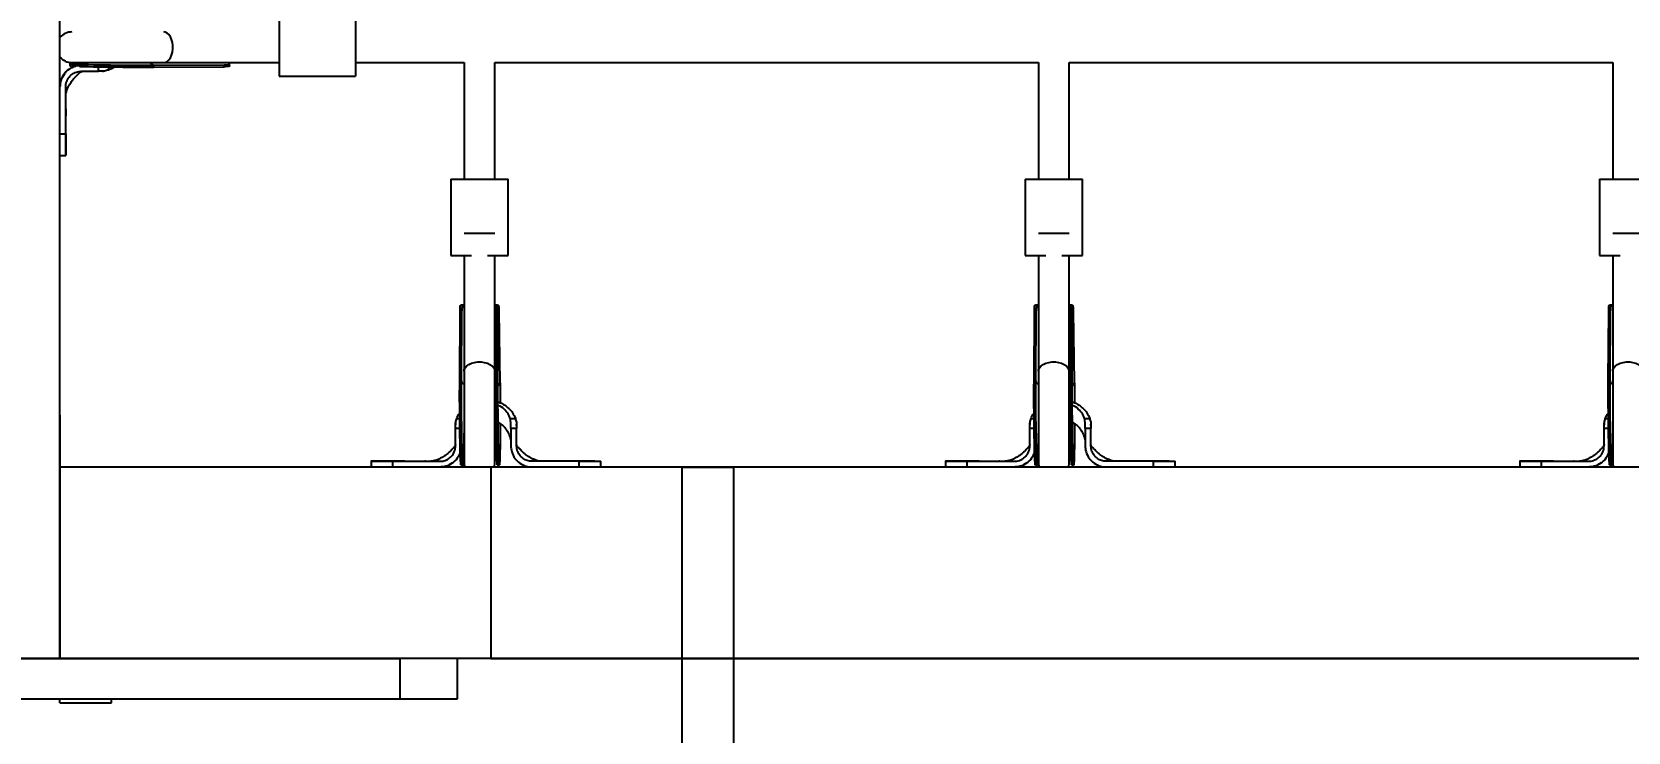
# Model space of a CAD drawing. Header units: millimetres. Extents: x -5107 to 5368, y -4871 to 3692.
# Drawn here: x -1347 to -513, y -847 to -481 of the extents above; entities that cross this region are included whole.
import ezdxf

# ---------------------------------------------------------------- set-up
doc = ezdxf.new("R2010")
doc.units = ezdxf.units.MM
for name, color, linetype in [('DIKOM_ОБЪЕКТ', 7, 'Continuous'), ('DIKOM_РАЗМЕР_ЗОНА', 7, 'Continuous'), ('DIKOM_РАЗМЕР_ОБЪЕКТА', 7, 'Continuous')]:
    doc.layers.add(name, color=color, linetype=linetype)
doc.styles.add('style1', font='arial.ttf', dxfattribs={"width": 0.8})
doc.dimstyles.new('1-50', dxfattribs={"dimtxt": 300, "dimasz": 200, "dimexe": 100, "dimexo": 0, "dimgap": 100, "dimtad": 1, "dimdec": 0, "dimtxsty": 'style1', "dimcen": 0, "dimclrd": 7, "dimclre": 7, "dimadec": 1, "dimazin": 2, "dimtfac": 1, "dimtdec": 0, "dimtmove": 0, "dimatfit": 3, "dimfxl": 0, "dimlwd": 25, "dimlwe": 18, "dimarcsym": 0})

# ---------------------------------------------------------------- blocks, each defined once
blk = doc.blocks.new('*D0')
at = {"layer": 'Defpoints', "color": 0, "transparency": 16777216}
for p in [(3367.78, -130.77), (-2832.22, -728.12), (3367.78, -4175)]:
    blk.add_point(p, dxfattribs=at)
at = {"layer": 'DIKOM_РАЗМЕР_ОБЪЕКТА', "color": 7, "lineweight": 18, "transparency": 16777216}
for p, q in [((3367.78, -130.77), (3367.78, -4275)), ((-2832.22, -728.12), (-2832.22, -4275))]:
    blk.add_line(p, q, dxfattribs=at)
at = {"layer": 'DIKOM_РАЗМЕР_ОБЪЕКТА', "color": 7, "lineweight": 25, "transparency": 16777216}
blk.add_line((-2632.22, -4175), (3167.78, -4175), dxfattribs=at)
at = {"layer": 'DIKOM_РАЗМЕР_ОБЪЕКТА', "color": 7, "transparency": 16777216}
for points in [[(-2632.22, -4141.67), (-2632.22, -4208.33), (-2832.22, -4175)], [(3167.78, -4141.67), (3167.78, -4208.33), (3367.78, -4175)]]:
    blk.add_solid(points, dxfattribs=at)
at = {"layer": 'DIKOM_РАЗМЕР_ОБЪЕКТА', "color": 0, "transparency": 16777216, "insert": (267.78, -3921.83), "char_height": 300, "attachment_point": 5, "style": 'style1'}
blk.add_mtext('6200', dxfattribs=at)
blk = doc.blocks.new('*D1')
at = {"layer": 'Defpoints', "color": 0, "transparency": 16777216}
for p in [(-657.22, 2191.71), (-3179.73, -2108.29), (-657.22, -2108.29)]:
    blk.add_point(p, dxfattribs=at)
at = {"layer": 'DIKOM_РАЗМЕР_ОБЪЕКТА', "color": 7, "lineweight": 18, "transparency": 16777216}
for p, q in [((-657.22, 2191.71), (-3279.73, 2191.71)), ((-657.22, -2108.29), (-3279.73, -2108.29))]:
    blk.add_line(p, q, dxfattribs=at)
at = {"layer": 'DIKOM_РАЗМЕР_ОБЪЕКТА', "color": 7, "lineweight": 25, "transparency": 16777216}
blk.add_line((-3179.73, 1991.71), (-3179.73, -1908.29), dxfattribs=at)
at = {"layer": 'DIKOM_РАЗМЕР_ОБЪЕКТА', "color": 7, "transparency": 16777216}
for points in [[(-3213.07, 1991.71), (-3146.4, 1991.71), (-3179.73, 2191.71)], [(-3213.07, -1908.29), (-3146.4, -1908.29), (-3179.73, -2108.29)]]:
    blk.add_solid(points, dxfattribs=at)
at = {"layer": 'DIKOM_РАЗМЕР_ОБЪЕКТА', "color": 0, "transparency": 16777216, "insert": (-3433.01, -12.59), "char_height": 300, "attachment_point": 5, "rotation": 90, "style": 'style1'}
blk.add_mtext('4300', dxfattribs=at)
blk = doc.blocks.new('*D2')
at = {"layer": 'Defpoints', "color": 0, "transparency": 16777216}
for p in [(5367.78, -33.29), (-4332.22, -586.39), (5367.78, -4770.51)]:
    blk.add_point(p, dxfattribs=at)
at = {"layer": 'DIKOM_РАЗМЕР_ЗОНА', "color": 7, "lineweight": 18, "transparency": 16777216}
for p, q in [((5367.78, -33.29), (5367.78, -4870.51)), ((-4332.22, -586.39), (-4332.22, -4870.51))]:
    blk.add_line(p, q, dxfattribs=at)
at = {"layer": 'DIKOM_РАЗМЕР_ЗОНА', "color": 7, "lineweight": 25, "transparency": 16777216}
blk.add_line((-4132.22, -4770.51), (5167.78, -4770.51), dxfattribs=at)
at = {"layer": 'DIKOM_РАЗМЕР_ЗОНА', "color": 7, "transparency": 16777216}
for points in [[(-4132.22, -4737.18), (-4132.22, -4803.85), (-4332.22, -4770.51)], [(5167.78, -4737.18), (5167.78, -4803.85), (5367.78, -4770.51)]]:
    blk.add_solid(points, dxfattribs=at)
at = {"layer": 'DIKOM_РАЗМЕР_ЗОНА', "color": 0, "transparency": 16777216, "insert": (517.78, -4517.34), "char_height": 300, "attachment_point": 5, "style": 'style1'}
blk.add_mtext('9700', dxfattribs=at)
blk = doc.blocks.new('*D3')
at = {"layer": 'Defpoints', "color": 0, "transparency": 16777216}
for p in [(-1157.22, 3691.71), (-4657.36, -3608.29), (-1157.22, -3608.29)]:
    blk.add_point(p, dxfattribs=at)
at = {"layer": 'DIKOM_РАЗМЕР_ЗОНА', "color": 7, "lineweight": 18, "transparency": 16777216}
for p, q in [((-1157.22, 3691.71), (-4757.36, 3691.71)), ((-1157.22, -3608.29), (-4757.36, -3608.29))]:
    blk.add_line(p, q, dxfattribs=at)
at = {"layer": 'DIKOM_РАЗМЕР_ЗОНА', "color": 7, "lineweight": 25, "transparency": 16777216}
blk.add_line((-4657.36, 3491.71), (-4657.36, -3408.29), dxfattribs=at)
at = {"layer": 'DIKOM_РАЗМЕР_ЗОНА', "color": 7, "transparency": 16777216}
for points in [[(-4690.69, 3491.71), (-4624.02, 3491.71), (-4657.36, 3691.71)], [(-4690.69, -3408.29), (-4624.02, -3408.29), (-4657.36, -3608.29)]]:
    blk.add_solid(points, dxfattribs=at)
at = {"layer": 'DIKOM_РАЗМЕР_ЗОНА', "color": 0, "transparency": 16777216, "insert": (-4910.63, 41.71), "char_height": 300, "attachment_point": 5, "rotation": 90, "style": 'style1'}
blk.add_mtext('7300', dxfattribs=at)

msp = doc.modelspace()

# ---------------------------------------------------------------- linework, layer by layer
at = {"layer": 'DIKOM_ОБЪЕКТ'}
for p, q in [((-1332.22, -808.29), (-1332.22, 491.71)), ((-1217.75, -474.17), (-1217.75, -489.17)), ((-1177.75, -474.17), (-1177.75, -489.17)), ((-1217.75, -489.17), (-1217.75, -504.17)), ((-1177.75, -489.17), (-1177.75, -504.17)), ((-1327.11, -497.78), (-1327.11, -498.78)), ((-1326.04, -497.17), (-1278.04, -497.17)), ((-1312.08, -501.72), (-1312.08, -499.35)), ((-1306.87, -499.41), (-1306.87, -501.06)), ((-1283.18, -499.49), (-1283.17, -498.49)), ((-1283.18, -499.49), (-1246.5, -499.3)), ((-1283.17, -498.49), (-1246.5, -498.3)), ((-1278.04, -497.17), (-1217.75, -497.17)), ((-1246.5, -499.3), (-1246.5, -498.3)), ((-1243.62, -498.77), (-1243.61, -497.72)), ((-1177.75, -497.17), (-1121.09, -497.17)), ((-1121.09, -497.17), (-1121.09, -557.94)), ((-1105.09, -497.17), (-821.09, -497.17)), ((-1105.09, -557.94), (-1105.09, -497.17)), ((-821.09, -497.17), (-821.09, -557.94)), ((-805.09, -497.17), (-521.09, -497.17)), ((-805.09, -557.94), (-805.09, -497.17)), ((-521.09, -497.17), (-521.09, -557.94)), ((-1329.92, -502.99), (-1330.96, -504.75)), ((-1329.25, -502.29), (-1329.55, -502.62)), ((-1321.22, -501.72), (-1320.22, -501.72)), ((-1320.22, -501.72), (-1312.08, -501.72)), ((-1309.96, -501.64), (-1309.39, -501.63)), ((-1217.75, -504.17), (-1177.75, -504.17)), ((-1329.22, -534.44), (-1329.22, -509.72)), ((-1332.22, -534.44), (-1329.22, -534.44)), ((-1329.22, -539.13), (-1329.22, -542.24)), ((-1329.22, -539.36), (-1329.22, -541.6)), ((-1329.22, -545.72), (-1329.22, -540.45)), ((-1332.22, -545.72), (-1329.22, -545.72)), ((-1128.09, -557.94), (-1128.09, -597.94)), ((-1128.09, -557.94), (-1098.09, -557.94)), ((-1098.09, -597.94), (-1098.09, -557.94)), ((-828.09, -557.94), (-828.09, -597.94)), ((-828.09, -557.94), (-798.09, -557.94)), ((-798.09, -597.94), (-798.09, -557.94)), ((-528.09, -557.94), (-528.09, -597.94)), ((-528.09, -557.94), (-498.09, -557.94)), ((-1121.09, -586.23), (-1105.09, -586.23)), ((-821.09, -586.23), (-805.09, -586.23)), ((-521.09, -586.23), (-505.09, -586.23)), ((-1128.09, -597.94), (-1117.24, -597.94)), ((-1121.09, -597.94), (-1121.09, -658.23)), ((-1108.95, -597.94), (-1098.09, -597.94)), ((-1105.09, -658.23), (-1105.09, -597.94)), ((-828.09, -597.94), (-817.24, -597.94)), ((-821.09, -597.94), (-821.09, -658.23)), ((-808.95, -597.94), (-798.09, -597.94)), ((-805.09, -658.23), (-805.09, -597.94)), ((-528.09, -597.94), (-517.24, -597.94)), ((-521.09, -597.94), (-521.09, -658.23)), ((-1121.64, -623.81), (-1122.7, -623.81)), ((-1103.62, -623.74), (-1104.67, -623.74)), ((-821.64, -623.81), (-822.7, -623.81)), ((-803.61, -623.74), (-804.67, -623.74)), ((-521.64, -623.81), (-522.7, -623.81)), ((-1123.41, -663.37), (-1123.23, -626.69)), ((-1122.23, -626.69), (-1123.23, -626.69)), ((-1122.41, -663.37), (-1122.23, -626.69)), ((-1104.42, -663.3), (-1104.23, -626.62)), ((-1103.23, -626.61), (-1104.23, -626.62)), ((-1103.42, -663.38), (-1103.22, -625.41)), ((-1103.42, -663.29), (-1103.23, -626.61)), ((-1102.33, -664.27), (-1102.77, -627)), ((-823.41, -663.37), (-823.23, -626.69)), ((-822.23, -626.69), (-823.23, -626.69)), ((-822.41, -663.37), (-822.23, -626.69)), ((-804.42, -663.3), (-804.23, -626.62)), ((-803.23, -626.61), (-804.23, -626.62)), ((-803.42, -663.38), (-803.22, -625.41)), ((-803.42, -663.29), (-803.23, -626.61)), ((-802.33, -664.27), (-802.77, -627)), ((-523.41, -663.37), (-523.23, -626.69)), ((-522.23, -626.69), (-523.23, -626.69)), ((-522.41, -663.37), (-522.23, -626.69)), ((-1121.09, -658.23), (-1121.09, -706.23)), ((-1105.09, -706.23), (-1105.09, -658.23)), ((-821.09, -658.23), (-821.09, -706.23)), ((-805.09, -706.23), (-805.09, -658.23)), ((-521.09, -658.23), (-521.09, -706.23)), ((-1122.41, -663.37), (-1123.41, -663.37)), ((-1104.42, -663.45), (-1104.57, -664.04)), ((-1103.42, -663.29), (-1104.42, -663.3)), ((-1103.42, -663.38), (-1103.42, -663.29)), ((-822.41, -663.37), (-823.41, -663.37)), ((-804.42, -663.45), (-804.57, -664.04)), ((-803.42, -663.29), (-804.42, -663.3)), ((-803.42, -663.38), (-803.42, -663.29)), ((-522.41, -663.37), (-523.41, -663.37)), ((-1332.23, -681.29), (-1332.23, -708.29)), ((-1124.98, -682.94), (-1123.38, -682.94)), ((-1104.42, -675.79), (-1105.09, -675.54)), ((-1097.03, -682.94), (-1094.32, -682.94)), ((-824.98, -682.94), (-823.38, -682.94)), ((-804.42, -675.79), (-805.09, -675.54)), ((-797.03, -682.94), (-794.32, -682.94)), ((-524.98, -682.94), (-523.38, -682.94)), ((-1125.65, -696.29), (-1125.65, -688.15)), ((-1123.33, -688.15), (-1125.65, -688.15)), ((-1125.56, -685.52), (-1125.58, -686.22)), ((-1105.09, -684.17), (-1104.36, -684.49)), ((-1093.65, -688.15), (-1096.65, -688.15)), ((-1096.65, -688.15), (-1096.65, -696.29)), ((-1093.68, -686.64), (-1093.73, -685.94)), ((-1093.68, -686.66), (-1093.7, -685.94)), ((-1093.65, -696.29), (-1093.65, -688.15)), ((-825.65, -696.29), (-825.65, -688.15)), ((-823.33, -688.15), (-825.65, -688.15)), ((-825.56, -685.52), (-825.58, -686.22)), ((-805.09, -684.17), (-804.36, -684.49)), ((-793.65, -688.15), (-796.65, -688.15)), ((-796.65, -688.15), (-796.65, -696.29)), ((-793.68, -686.64), (-793.73, -685.94)), ((-793.68, -686.66), (-793.7, -685.94)), ((-793.65, -696.29), (-793.65, -688.15)), ((-525.65, -696.29), (-525.65, -688.15)), ((-523.33, -688.15), (-525.65, -688.15)), ((-525.56, -685.52), (-525.58, -686.22)), ((-1125.65, -697.29), (-1125.65, -696.29)), ((-1096.65, -696.29), (-1096.65, -697.29)), ((-1093.65, -697.29), (-1093.65, -696.29)), ((-825.65, -697.29), (-825.65, -696.29)), ((-796.65, -696.29), (-796.65, -697.29)), ((-793.65, -697.29), (-793.65, -696.29)), ((-525.65, -697.29), (-525.65, -696.29)), ((17.78, -708.29), (-1332.22, -708.29)), ((-1332.22, -708.29), (-1332.22, -808.29)), ((-1332.22, -808.29), (-1332.22, -708.29)), ((-1332.22, -808.29), (-1332.22, -708.29)), ((-1169.65, -705.29), (-1169.65, -708.29)), ((-1164.37, -705.29), (-1169.64, -705.29)), ((-1161.15, -705.29), (-1162.42, -705.29)), ((-1158.37, -708.29), (-1158.37, -705.29)), ((-1158.37, -705.29), (-1133.65, -705.29)), ((-1128.67, -707.04), (-1126.92, -705.99)), ((-1127.03, -706.08), (-1126.21, -705.33)), ((-1122.71, -707.31), (-1121.71, -707.3)), ((-1107.22, -708.29), (-1107.22, -808.29)), ((-1007.22, -708.29), (-1107.22, -708.29)), ((-1103.71, -707.23), (-1102.71, -707.23)), ((-1060.93, -705.29), (-1085.63, -705.29)), ((-1060.93, -708.29), (-1060.93, -705.29)), ((-1049.65, -708.29), (-1049.65, -705.29)), ((-1007.22, -808.29), (-1007.22, -708.29)), ((-1007.22, -708.29), (-980.22, -708.29)), ((-980.22, -808.29), (-980.22, -708.29)), ((-869.65, -705.29), (-869.65, -708.29)), ((-864.37, -705.29), (-869.64, -705.29)), ((-861.15, -705.29), (-862.42, -705.29)), ((-858.37, -708.29), (-858.37, -705.29)), ((-858.37, -705.29), (-833.65, -705.29)), ((-828.67, -707.04), (-826.92, -705.99)), ((-827.03, -706.08), (-826.21, -705.33)), ((-822.71, -707.31), (-821.71, -707.3)), ((-803.71, -707.23), (-802.71, -707.23)), ((-760.93, -705.29), (-785.63, -705.29)), ((-760.93, -708.29), (-760.93, -705.29)), ((-756.79, -705.29), (-749.67, -705.29)), ((-749.65, -708.29), (-749.65, -705.29)), ((-569.65, -705.29), (-569.65, -708.29)), ((-564.37, -705.29), (-569.64, -705.29)), ((-561.15, -705.29), (-562.42, -705.29)), ((-558.37, -708.29), (-558.37, -705.29)), ((-558.37, -705.29), (-533.65, -705.29)), ((-528.67, -707.04), (-526.92, -705.99)), ((-527.03, -706.08), (-526.21, -705.33)), ((-522.7, -707.31), (-521.71, -707.3)), ((-1432.22, -808.29), (-1154.64, -808.29)), ((-1332.22, -808.29), (-1432.22, -808.29)), ((-1432.22, -808.29), (-1332.22, -808.29)), ((-1432.22, -808.29), (-1332.22, -808.29)), ((17.78, -808.29), (-1332.22, -808.29)), ((-1154.64, -808.29), (-1154.64, -829.29)), ((-1124.64, -829.29), (-1124.64, -808.29)), ((-1107.22, -808.29), (-1007.22, -808.29)), ((-1007.22, -808.29), (-980.22, -808.29)), ((-1007.22, -861.88), (-1007.22, -808.29)), ((-980.22, -861.88), (-980.22, -808.29)), ((-980.22, -808.29), (-334.22, -808.29)), ((-1432.22, -829.29), (-1154.64, -829.29)), ((-1332.22, -831.41), (-1332.22, -829.29)), ((-1332.22, -831.41), (-1305.22, -831.41)), ((-1305.22, -831.41), (-1305.22, -829.29)), ((-1154.64, -829.29), (-1124.64, -829.29))]:
    msp.add_line(p, q, dxfattribs=at)
at = {"layer": 'DIKOM_ОБЪЕКТ', "flags": 128}
for points in [[(-1278.04, -497.17), (-1277.26, -497.06), (-1276.26, -496.6), (-1275.34, -495.79), (-1274.55, -494.67), (-1273.92, -493.29), (-1273.49, -491.72), (-1273.26, -490.03), (-1273.26, -488.3), (-1273.49, -486.62), (-1273.92, -485.05), (-1274.55, -483.67), (-1275.34, -482.55), (-1276.26, -481.74), (-1277.26, -481.28), (-1278.04, -481.17)], [(-1321.17, -497.45), (-1322.16, -497.48), (-1323.81, -497.53), (-1325.14, -497.58), (-1326.14, -497.64), (-1326.79, -497.7), (-1327.09, -497.76), (-1327.03, -497.82), (-1326.62, -497.89), (-1325.86, -497.95), (-1324.75, -498.02), (-1323.32, -498.08), (-1321.57, -498.14), (-1319.53, -498.2), (-1317.22, -498.25), (-1314.67, -498.3), (-1311.91, -498.35), (-1308.96, -498.39), (-1305.87, -498.42), (-1302.66, -498.45), (-1299.38, -498.48), (-1296.06, -498.49), (-1292.75, -498.5), (-1289.47, -498.5), (-1286.26, -498.5), (-1283.17, -498.49)], [(-1322.01, -499.12), (-1321.57, -499.14), (-1319.54, -499.2), (-1317.23, -499.25), (-1314.68, -499.3), (-1311.91, -499.35), (-1308.97, -499.39), (-1305.87, -499.42), (-1302.67, -499.45), (-1299.39, -499.48), (-1296.07, -499.49), (-1292.75, -499.5), (-1289.47, -499.5), (-1286.27, -499.5), (-1283.18, -499.49)], [(-1121.09, -658.23), (-1120.99, -657.45), (-1120.53, -656.45), (-1119.72, -655.53), (-1118.6, -654.74), (-1117.22, -654.11), (-1115.65, -653.68), (-1113.96, -653.46), (-1112.23, -653.46), (-1110.54, -653.68), (-1108.97, -654.11), (-1107.59, -654.74), (-1106.47, -655.53), (-1105.66, -656.45), (-1105.2, -657.45), (-1105.09, -658.23)], [(-821.09, -658.23), (-820.99, -657.45), (-820.53, -656.45), (-819.72, -655.53), (-818.6, -654.74), (-817.22, -654.11), (-815.65, -653.68), (-813.96, -653.46), (-812.23, -653.46), (-810.54, -653.68), (-808.97, -654.11), (-807.59, -654.74), (-806.47, -655.53), (-805.66, -656.45), (-805.2, -657.45), (-805.09, -658.23)], [(-521.09, -658.23), (-520.99, -657.45), (-520.53, -656.45), (-519.72, -655.53), (-518.6, -654.74), (-517.22, -654.11), (-515.65, -653.68), (-513.96, -653.46), (-512.23, -653.46), (-510.54, -653.68), (-508.97, -654.11), (-507.59, -654.74), (-506.47, -655.53), (-505.66, -656.45), (-505.2, -657.45), (-505.09, -658.23)], [(-1122.71, -707.31), (-1122.75, -707.23), (-1122.81, -706.81), (-1122.88, -706.05), (-1122.94, -704.95), (-1123, -703.51), (-1123.06, -701.77), (-1123.12, -699.73), (-1123.18, -697.42), (-1123.23, -694.87), (-1123.27, -692.1), (-1123.31, -689.16), (-1123.35, -686.06), (-1123.38, -682.86), (-1123.4, -679.58), (-1123.42, -676.26), (-1123.43, -672.94), (-1123.43, -669.66), (-1123.42, -666.46), (-1123.41, -663.37)], [(-1121.25, -690.6), (-1121.26, -693.01), (-1121.29, -695.71), (-1121.32, -698.18), (-1121.36, -700.41), (-1121.4, -702.36), (-1121.45, -704), (-1121.51, -705.33), (-1121.56, -706.33), (-1121.62, -706.98), (-1121.68, -707.28), (-1121.75, -707.22), (-1121.81, -706.81), (-1121.88, -706.05), (-1121.94, -704.94), (-1122, -703.51), (-1122.06, -701.76), (-1122.12, -699.72), (-1122.18, -697.41), (-1122.23, -694.86), (-1122.27, -692.1), (-1122.31, -689.15), (-1122.35, -686.06), (-1122.38, -682.85), (-1122.4, -679.57), (-1122.42, -676.25), (-1122.43, -672.94), (-1122.43, -669.66), (-1122.42, -666.45), (-1122.41, -663.37)], [(-1104.57, -664.04), (-1104.58, -664.05), (-1105.09, -664.74)], [(-1103.71, -707.23), (-1103.75, -707.15), (-1103.82, -706.74), (-1103.88, -705.98), (-1103.94, -704.87), (-1104.01, -703.44), (-1104.07, -701.69), (-1104.13, -699.65), (-1104.18, -697.34), (-1104.23, -694.79), (-1104.28, -692.03), (-1104.32, -689.08), (-1104.35, -685.99), (-1104.38, -682.78), (-1104.4, -679.5), (-1104.42, -676.18), (-1104.43, -672.87), (-1104.43, -669.59), (-1104.43, -666.38), (-1104.42, -663.3)], [(-1102.23, -685.76), (-1102.23, -686.99), (-1102.25, -690.04), (-1102.27, -692.93), (-1102.29, -695.63), (-1102.33, -698.11), (-1102.36, -700.33), (-1102.41, -702.28), (-1102.46, -703.93), (-1102.51, -705.26), (-1102.57, -706.26), (-1102.63, -706.91), (-1102.69, -707.21), (-1102.75, -707.15), (-1102.82, -706.74), (-1102.88, -705.97), (-1102.94, -704.87), (-1103.01, -703.43), (-1103.07, -701.69), (-1103.13, -699.65), (-1103.18, -697.34), (-1103.23, -694.79), (-1103.28, -692.03), (-1103.32, -689.08), (-1103.35, -685.99), (-1103.38, -682.78), (-1103.4, -679.5), (-1103.42, -676.18), (-1103.43, -672.86), (-1103.43, -669.58), (-1103.43, -666.38), (-1103.42, -663.29), (-1103.42, -663.29)], [(-1102.33, -664.27), (-1102.3, -667.4), (-1102.27, -670.63), (-1102.25, -673.93), (-1102.24, -674.76)], [(-822.71, -707.31), (-822.75, -707.23), (-822.81, -706.81), (-822.88, -706.05), (-822.94, -704.95), (-823, -703.51), (-823.06, -701.77), (-823.12, -699.73), (-823.18, -697.42), (-823.23, -694.87), (-823.27, -692.1), (-823.31, -689.16), (-823.35, -686.06), (-823.38, -682.86), (-823.4, -679.58), (-823.42, -676.26), (-823.43, -672.94), (-823.43, -669.66), (-823.42, -666.46), (-823.41, -663.37)], [(-821.25, -690.6), (-821.26, -693.01), (-821.29, -695.71), (-821.32, -698.18), (-821.36, -700.41), (-821.4, -702.36), (-821.45, -704), (-821.51, -705.33), (-821.56, -706.33), (-821.62, -706.98), (-821.68, -707.28), (-821.75, -707.22), (-821.81, -706.81), (-821.88, -706.05), (-821.94, -704.94), (-822, -703.51), (-822.06, -701.76), (-822.12, -699.72), (-822.18, -697.41), (-822.23, -694.86), (-822.27, -692.1), (-822.31, -689.15), (-822.35, -686.06), (-822.38, -682.85), (-822.4, -679.57), (-822.42, -676.25), (-822.43, -672.94), (-822.43, -669.66), (-822.43, -666.45), (-822.41, -663.37)], [(-804.57, -664.04), (-804.58, -664.05), (-805.09, -664.74)], [(-803.71, -707.23), (-803.75, -707.15), (-803.82, -706.74), (-803.88, -705.98), (-803.94, -704.87), (-804.01, -703.44), (-804.07, -701.69), (-804.13, -699.65), (-804.18, -697.34), (-804.23, -694.79), (-804.28, -692.03), (-804.32, -689.08), (-804.35, -685.99), (-804.38, -682.78), (-804.4, -679.5), (-804.42, -676.18), (-804.43, -672.87), (-804.43, -669.59), (-804.43, -666.38), (-804.42, -663.3)], [(-802.23, -685.76), (-802.23, -686.99), (-802.25, -690.04), (-802.27, -692.93), (-802.29, -695.63), (-802.33, -698.11), (-802.36, -700.33), (-802.41, -702.28), (-802.46, -703.93), (-802.51, -705.26), (-802.57, -706.26), (-802.63, -706.91), (-802.69, -707.21), (-802.75, -707.15), (-802.82, -706.74), (-802.88, -705.97), (-802.94, -704.87), (-803.01, -703.43), (-803.07, -701.69), (-803.13, -699.65), (-803.18, -697.34), (-803.23, -694.79), (-803.28, -692.03), (-803.32, -689.08), (-803.35, -685.99), (-803.38, -682.78), (-803.41, -679.5), (-803.42, -676.18), (-803.43, -672.86), (-803.43, -669.58), (-803.43, -666.38), (-803.42, -663.29), (-803.42, -663.29)], [(-802.33, -664.27), (-802.3, -667.4), (-802.27, -670.63), (-802.25, -673.93), (-802.24, -674.76)], [(-522.7, -707.31), (-522.75, -707.23), (-522.81, -706.81), (-522.88, -706.05), (-522.94, -704.95), (-523, -703.51), (-523.06, -701.77), (-523.12, -699.73), (-523.18, -697.42), (-523.23, -694.87), (-523.27, -692.1), (-523.31, -689.16), (-523.35, -686.06), (-523.38, -682.86), (-523.4, -679.58), (-523.42, -676.26), (-523.43, -672.94), (-523.43, -669.66), (-523.42, -666.46), (-523.41, -663.37)], [(-521.25, -690.6), (-521.26, -693.01), (-521.29, -695.71), (-521.32, -698.18), (-521.36, -700.41), (-521.4, -702.36), (-521.45, -704), (-521.51, -705.33), (-521.56, -706.33), (-521.62, -706.98), (-521.68, -707.28), (-521.75, -707.22), (-521.81, -706.81), (-521.88, -706.05), (-521.94, -704.94), (-522, -703.51), (-522.06, -701.76), (-522.12, -699.72), (-522.18, -697.41), (-522.23, -694.86), (-522.27, -692.1), (-522.31, -689.15), (-522.35, -686.06), (-522.38, -682.85), (-522.4, -679.57), (-522.42, -676.25), (-522.43, -672.94), (-522.43, -669.66), (-522.43, -666.45), (-522.41, -663.37)], [(-1121.09, -706.23), (-1120.89, -708.01), (-1120.82, -708.29)], [(-1105.36, -708.29), (-1105.29, -708.01), (-1105.09, -706.23)], [(-821.09, -706.23), (-820.89, -708.01), (-820.82, -708.29)], [(-805.36, -708.29), (-805.29, -708.01), (-805.09, -706.23)], [(-521.09, -706.23), (-520.89, -708.01), (-520.82, -708.29)]]:
    msp.add_lwpolyline(points, dxfattribs=at)
at = {"layer": 'DIKOM_ОБЪЕКТ'}
for centre, radius, start, end in [((-1326.04, -489.17), 8, 90, 140.57041), ((-1326.04, -489.17), 8, 219.42959, 270), ((-1324, -481.28), 17.78, 259.90074, 270.33907), ((-1282.7, -495.9), 2.63, 208.79314, 259.6009), ((-1119.83, -662.89), 2.63, 190.42959, 241.20835), ((-1105.01, -663.85), 2.71, 302.89309, 351.0571), ((-819.83, -662.89), 2.63, 190.42959, 241.20835), ((-805.01, -663.85), 2.71, 302.90105, 351.06988), ((-519.83, -662.89), 2.63, 190.40459, 241.23334)]:
    msp.add_arc(centre, radius, start, end, dxfattribs=at)
for points, knots in [([(-1322.01, -498.77), (-1322.17, -498.77), (-1323.57, -498.86), (-1326.15, -499.67), (-1329.22, -501.86), (-1331.36, -504.97), (-1332.15, -507.76), (-1332.2, -509.36), (-1332.22, -509.72)], [0, 0, 0, 0, 0.029101, 0.255512, 0.481939, 0.707378, 0.932898, 1, 1, 1, 1]), ([(-1303.77, -499.44), (-1303.8, -499.47), (-1304.52, -500.08), (-1305.61, -500.58), (-1306.65, -500.98), (-1306.87, -501.06)], [0, 0, 0, 0, 0.039696, 0.803416, 1, 1, 1, 1]), ([(-1246.5, -498.3), (-1246.01, -498.3), (-1245.04, -498.29), (-1244.05, -498.24), (-1243.59, -497.98), (-1243.57, -497.62), (-1243.77, -497.27), (-1243.81, -497.18)], [0, 0, 0, 0, 0.236419, 0.472942, 0.706282, 0.92809, 1, 1, 1, 1]), ([(-1243.68, -498.77), (-1243.67, -498.87), (-1243.67, -499.12), (-1244.23, -499.25), (-1245.19, -499.3), (-1246.08, -499.3), (-1246.5, -499.3)], [0, 0, 0, 0, 0.189174, 0.465134, 0.746934, 1, 1, 1, 1]), ([(-1329.51, -502.5), (-1329.56, -502.56), (-1329.67, -502.68), (-1329.75, -502.79), (-1329.8, -502.84)], [0, 0, 0, 0, 0.500185, 1, 1, 1, 1]), ([(-1329.22, -514.59), (-1329.19, -514.23), (-1329.15, -513.53), (-1328.67, -511.71), (-1327.96, -509.97), (-1327.19, -508.54), (-1326.49, -507.44), (-1325.83, -506.52), (-1325.11, -505.64), (-1324.26, -504.69), (-1323.22, -503.79), (-1322.45, -502.91), (-1321.76, -502.32), (-1321.24, -501.92), (-1321, -501.82), (-1320.94, -501.8), (-1320.9, -501.78), (-1320.87, -501.77), (-1320.84, -501.76), (-1320.74, -501.74), (-1320.69, -501.74), (-1320.63, -501.72), (-1320.34, -501.72), (-1320.22, -501.72), (-1320.18, -501.72)], [0, 0, 0, 0, 0.150024, 0.285117, 0.400989, 0.491063, 0.549658, 0.595449, 0.653446, 0.721447, 0.788235, 0.844923, 0.895829, 0.920036, 0.924456, 0.926127, 0.927591, 0.929035, 0.930607, 0.93442, 0.957297, 0.976133, 0.990799, 1, 1, 1, 1]), ([(-1329.22, -509.72), (-1329.21, -509.5), (-1329.18, -508.38), (-1328.65, -506.39), (-1327.14, -504.12), (-1324.95, -502.48), (-1322.85, -501.79), (-1321.58, -501.74), (-1321.22, -501.72)], [0, 0, 0, 0, 0.054127, 0.268334, 0.482541, 0.697299, 0.912, 1, 1, 1, 1]), ([(-1311, -501.72), (-1311.09, -501.72), (-1311.45, -501.72), (-1311.81, -501.72), (-1312.08, -501.72)], [0, 0, 0, 0, 0.256701, 1, 1, 1, 1]), ([(-1306.87, -501.06), (-1307.53, -501.25), (-1308.87, -501.65), (-1310.28, -501.7), (-1311, -501.72)], [0, 0, 0, 0, 0.491698, 1, 1, 1, 1]), ([(-1329.2, -514.91), (-1329.2, -514.84), (-1329.2, -514.68), (-1329.2, -514.51), (-1329.2, -514.43)], [0, 0, 0, 0, 0.498082, 1, 1, 1, 1]), ([(-1329.21, -521.27), (-1329.22, -521.26), (-1329.22, -521.19), (-1329.21, -521.57), (-1329.21, -522.41), (-1329.21, -523.58), (-1329.21, -524.5), (-1329.22, -524.92)], [0, 0, 0, 0, 0.0642441, 0.3067979, 0.5493337, 0.7919006, 1, 1, 1, 1]), ([(-1329.21, -534.83), (-1329.21, -533.9), (-1329.21, -531.94), (-1329.21, -529.43), (-1329.22, -528.12)], [0, 0, 0, 0, 0.477465, 1, 1, 1, 1]), ([(-1329.22, -540.09), (-1329.22, -538.97), (-1329.21, -536.64), (-1329.21, -534.15), (-1329.21, -532.85)], [0, 0, 0, 0, 0.47816, 1, 1, 1, 1]), ([(-1329.22, -534.44), (-1329.22, -534.52), (-1329.22, -534.94), (-1329.22, -536.65), (-1329.22, -539.07), (-1329.22, -541.61), (-1329.22, -543.44), (-1329.22, -544.78), (-1329.22, -545.59), (-1329.22, -545.67), (-1329.22, -545.7)], [0, 0, 0, 0, 0.012373, 0.061892, 0.261124, 0.409634, 0.562455, 0.710965, 0.863782, 1, 1, 1, 1]), ([(-1329.22, -540.45), (-1329.22, -540.06), (-1329.22, -539.28), (-1329.22, -538.07), (-1329.21, -537.45)], [0, 0, 0, 0, 0.492049, 1, 1, 1, 1]), ([(-1123.23, -626.69), (-1123.23, -626.21), (-1123.22, -625.23), (-1123.15, -624.27), (-1123.01, -623.81), (-1122.77, -623.85), (-1122.7, -623.87)], [0, 0, 0, 0, 0.294994, 0.590072, 0.881899, 1, 1, 1, 1]), ([(-1121.12, -624.01), (-1121.24, -623.94), (-1121.63, -623.73), (-1121.97, -623.82), (-1122.17, -624.36), (-1122.22, -625.33), (-1122.23, -626.24), (-1122.23, -626.69)], [0, 0, 0, 0, 0.099893, 0.334575, 0.554519, 0.779412, 1, 1, 1, 1]), ([(-1104.23, -626.62), (-1104.23, -626.13), (-1104.22, -625.16), (-1104.23, -624.17), (-1104.43, -623.71), (-1104.73, -623.7), (-1105.04, -623.87), (-1105.09, -623.91)], [0, 0, 0, 0, 0.241019, 0.482113, 0.719958, 0.946043, 1, 1, 1, 1]), ([(-1103.61, -623.79), (-1103.53, -623.79), (-1103.31, -623.78), (-1103.23, -624.35), (-1103.22, -625.31), (-1103.23, -626.19), (-1103.23, -626.61)], [0, 0, 0, 0, 0.1891674, 0.4651229, 0.7469637, 1, 1, 1, 1]), ([(-1102.77, -627), (-1102.77, -626.5), (-1102.78, -625.5), (-1102.86, -624.47), (-1103.02, -623.93), (-1103.3, -623.95), (-1103.4, -623.96)], [0, 0, 0, 0, 0.282213, 0.564506, 0.843704, 1, 1, 1, 1]), ([(-823.23, -626.69), (-823.23, -626.21), (-823.22, -625.23), (-823.15, -624.27), (-823.01, -623.81), (-822.77, -623.85), (-822.7, -623.87)], [0, 0, 0, 0, 0.29499, 0.590065, 0.8819, 1, 1, 1, 1]), ([(-821.12, -624.01), (-821.24, -623.94), (-821.63, -623.73), (-821.97, -623.82), (-822.17, -624.36), (-822.22, -625.33), (-822.23, -626.24), (-822.23, -626.69)], [0, 0, 0, 0, 0.099892, 0.334591, 0.554524, 0.779414, 1, 1, 1, 1]), ([(-804.23, -626.62), (-804.23, -626.13), (-804.22, -625.16), (-804.23, -624.17), (-804.43, -623.71), (-804.73, -623.7), (-805.03, -623.87), (-805.09, -623.91)], [0, 0, 0, 0, 0.241019, 0.482112, 0.719957, 0.946043, 1, 1, 1, 1]), ([(-803.61, -623.79), (-803.53, -623.79), (-803.31, -623.78), (-803.23, -624.35), (-803.22, -625.31), (-803.23, -626.19), (-803.23, -626.61)], [0, 0, 0, 0, 0.189182, 0.465133, 0.746968, 1, 1, 1, 1]), ([(-802.77, -627), (-802.77, -626.5), (-802.78, -625.5), (-802.86, -624.47), (-803.02, -623.93), (-803.3, -623.95), (-803.4, -623.96)], [0, 0, 0, 0, 0.282215, 0.564505, 0.843704, 1, 1, 1, 1]), ([(-523.23, -626.69), (-523.23, -626.21), (-523.22, -625.23), (-523.15, -624.27), (-523.01, -623.81), (-522.77, -623.85), (-522.7, -623.87)], [0, 0, 0, 0, 0.294997, 0.59008, 0.881922, 1, 1, 1, 1]), ([(-521.12, -624.01), (-521.24, -623.94), (-521.63, -623.73), (-521.97, -623.82), (-522.17, -624.36), (-522.22, -625.33), (-522.23, -626.24), (-522.23, -626.69)], [0, 0, 0, 0, 0.099893, 0.334575, 0.554519, 0.779412, 1, 1, 1, 1]), ([(-1103.81, -701.99), (-1103.76, -701.94), (-1103.61, -701.79), (-1103.47, -701.05), (-1103.38, -699.67), (-1103.36, -697.9), (-1103.37, -696.07), (-1103.41, -694.22), (-1103.44, -692.32), (-1103.48, -689.91), (-1103.51, -686.93), (-1103.55, -683.34), (-1103.58, -679.56), (-1103.59, -675.73), (-1103.6, -671.97), (-1103.6, -668.01), (-1103.59, -665.44), (-1103.59, -664.11)], [0, 0, 0, 0, 0.037947, 0.115614, 0.188284, 0.255414, 0.316584, 0.355564, 0.402645, 0.459289, 0.525496, 0.601264, 0.686585, 0.756875, 0.832543, 0.913588, 1, 1, 1, 1]), ([(-803.81, -701.99), (-803.76, -701.94), (-803.61, -701.79), (-803.47, -701.05), (-803.38, -699.67), (-803.36, -697.9), (-803.37, -696.07), (-803.41, -694.22), (-803.44, -692.32), (-803.48, -689.91), (-803.51, -686.93), (-803.55, -683.34), (-803.58, -679.56), (-803.6, -675.73), (-803.6, -671.97), (-803.6, -668.01), (-803.59, -665.44), (-803.59, -664.11)], [0, 0, 0, 0, 0.037946, 0.115613, 0.188283, 0.255413, 0.316584, 0.355564, 0.402644, 0.459289, 0.525496, 0.601264, 0.686585, 0.756875, 0.832543, 0.913587, 1, 1, 1, 1]), ([(-1105.09, -673.75), (-1104.97, -673.77), (-1104.75, -673.81), (-1104.53, -673.9), (-1104.43, -673.94)], [0, 0, 0, 0, 0.5268249, 1, 1, 1, 1]), ([(-1103.6, -674.24), (-1103.13, -674.39), (-1101.83, -674.83), (-1099.79, -676), (-1097.61, -677.74), (-1095.6, -680.03), (-1094.77, -681.92), (-1094.32, -682.94)], [0, 0, 0, 0, 0.110482, 0.312481, 0.528792, 0.7449, 1, 1, 1, 1]), ([(-805.09, -673.75), (-804.97, -673.77), (-804.75, -673.81), (-804.53, -673.9), (-804.43, -673.94)], [0, 0, 0, 0, 0.5268249, 1, 1, 1, 1]), ([(-803.6, -674.24), (-803.13, -674.39), (-801.83, -674.83), (-799.79, -676), (-797.61, -677.74), (-795.6, -680.03), (-794.77, -681.92), (-794.32, -682.94)], [0, 0, 0, 0, 0.110452, 0.312458, 0.528776, 0.744891, 1, 1, 1, 1]), ([(-1125.65, -687.07), (-1125.62, -686.38), (-1125.58, -684.97), (-1125.18, -683.62), (-1124.98, -682.94)], [0, 0, 0, 0, 0.4921518, 1, 1, 1, 1]), ([(-1124.98, -682.94), (-1124.82, -682.5), (-1124.45, -681.48), (-1123.78, -680.62), (-1123.4, -680.13)], [0, 0, 0, 0, 0.433537, 1, 1, 1, 1]), ([(-1097.03, -682.94), (-1097.24, -682.36), (-1097.81, -680.78), (-1099.61, -678.5), (-1101.7, -676.73), (-1103.21, -676.22), (-1103.59, -676.09)], [0, 0, 0, 0, 0.189054, 0.516326, 0.879231, 1, 1, 1, 1]), ([(-1096.65, -688.15), (-1096.65, -688.07), (-1096.65, -687.64), (-1096.65, -686.88), (-1096.62, -685.21), (-1096.86, -683.91), (-1097.03, -682.94)], [0, 0, 0, 0, 0.048434, 0.242252, 0.436054, 1, 1, 1, 1]), ([(-1094.32, -682.94), (-1094.12, -683.6), (-1093.72, -684.94), (-1093.67, -686.35), (-1093.65, -687.07)], [0, 0, 0, 0, 0.491621, 1, 1, 1, 1]), ([(-825.65, -687.07), (-825.62, -686.38), (-825.58, -684.97), (-825.18, -683.62), (-824.98, -682.94)], [0, 0, 0, 0, 0.4921518, 1, 1, 1, 1]), ([(-824.98, -682.94), (-824.82, -682.5), (-824.45, -681.48), (-823.78, -680.62), (-823.4, -680.13)], [0, 0, 0, 0, 0.433537, 1, 1, 1, 1]), ([(-797.03, -682.94), (-797.24, -682.36), (-797.81, -680.78), (-799.61, -678.49), (-801.7, -676.73), (-803.21, -676.22), (-803.59, -676.09)], [0, 0, 0, 0, 0.1890592, 0.5163118, 0.8792275, 1, 1, 1, 1]), ([(-796.65, -688.15), (-796.65, -688.07), (-796.65, -687.64), (-796.65, -686.88), (-796.62, -685.21), (-796.86, -683.91), (-797.03, -682.94)], [0, 0, 0, 0, 0.048434, 0.242252, 0.436054, 1, 1, 1, 1]), ([(-794.32, -682.94), (-794.12, -683.6), (-793.72, -684.94), (-793.67, -686.35), (-793.65, -687.07)], [0, 0, 0, 0, 0.491635, 1, 1, 1, 1]), ([(-525.65, -687.07), (-525.62, -686.38), (-525.58, -684.97), (-525.18, -683.62), (-524.98, -682.94)], [0, 0, 0, 0, 0.492139, 1, 1, 1, 1]), ([(-524.98, -682.94), (-524.82, -682.5), (-524.45, -681.48), (-523.78, -680.62), (-523.4, -680.13)], [0, 0, 0, 0, 0.43347, 1, 1, 1, 1]), ([(-1125.65, -688.15), (-1125.65, -688.06), (-1125.65, -687.7), (-1125.65, -687.34), (-1125.65, -687.07)], [0, 0, 0, 0, 0.256276, 1, 1, 1, 1]), ([(-1103.53, -684.86), (-1103.42, -684.91), (-1102.42, -685.33), (-1100.81, -686.66), (-1098.87, -688.81), (-1097.45, -691.47), (-1096.78, -693.97), (-1096.65, -695.62), (-1096.65, -696.24), (-1096.65, -696.3)], [0, 0, 0, 0, 0.027379, 0.230277, 0.436859, 0.646443, 0.868895, 0.985319, 1, 1, 1, 1]), ([(-1093.65, -687.07), (-1093.65, -687.17), (-1093.65, -687.52), (-1093.65, -687.88), (-1093.65, -688.15)], [0, 0, 0, 0, 0.256289, 1, 1, 1, 1]), ([(-825.65, -688.15), (-825.65, -688.06), (-825.65, -687.7), (-825.65, -687.34), (-825.65, -687.07)], [0, 0, 0, 0, 0.256276, 1, 1, 1, 1]), ([(-803.53, -684.86), (-803.42, -684.91), (-802.42, -685.33), (-800.81, -686.66), (-798.87, -688.81), (-797.45, -691.47), (-796.78, -693.97), (-796.65, -695.62), (-796.65, -696.24), (-796.65, -696.3)], [0, 0, 0, 0, 0.02741, 0.230277, 0.436878, 0.646443, 0.8689, 0.985319, 1, 1, 1, 1]), ([(-793.65, -687.07), (-793.65, -687.17), (-793.65, -687.52), (-793.65, -687.88), (-793.65, -688.15)], [0, 0, 0, 0, 0.256289, 1, 1, 1, 1]), ([(-525.65, -688.15), (-525.65, -688.06), (-525.65, -687.7), (-525.65, -687.34), (-525.65, -687.07)], [0, 0, 0, 0, 0.256276, 1, 1, 1, 1]), ([(-1125.65, -696.47), (-1125.65, -696.56), (-1125.65, -696.74), (-1125.66, -696.79), (-1125.67, -696.83), (-1125.69, -696.91), (-1125.7, -696.95), (-1125.71, -696.98), (-1125.72, -697.01), (-1125.74, -697.07), (-1125.84, -697.32), (-1126.38, -698.01), (-1127.28, -698.92), (-1128.48, -700.19), (-1129.57, -701.19), (-1130.45, -701.91), (-1131.37, -702.56), (-1132.46, -703.27), (-1133.89, -704.04), (-1135.63, -704.75), (-1137.45, -705.23), (-1138.15, -705.27), (-1138.52, -705.29)], [0, 0, 0, 0, 0.018191, 0.034395, 0.052854, 0.056715, 0.058316, 0.059781, 0.061257, 0.062949, 0.067436, 0.091968, 0.17106, 0.268633, 0.337571, 0.396375, 0.442784, 0.502185, 0.5935, 0.710967, 0.847912, 1, 1, 1, 1]), ([(-1133.65, -705.29), (-1133.42, -705.29), (-1132.3, -705.26), (-1130.31, -704.73), (-1128.04, -703.21), (-1126.4, -701.02), (-1125.72, -698.92), (-1125.66, -697.66), (-1125.65, -697.29)], [0, 0, 0, 0, 0.054117, 0.26833, 0.482537, 0.697287, 0.911982, 1, 1, 1, 1]), ([(-1123.11, -699.89), (-1123.29, -700.65), (-1123.75, -702.63), (-1125.82, -705.28), (-1128.88, -707.44), (-1131.68, -708.23), (-1133.28, -708.28), (-1133.65, -708.29)], [0, 0, 0, 0, 0.160218, 0.415635, 0.669909, 0.924314, 1, 1, 1, 1]), ([(-1096.65, -697.29), (-1096.65, -697.38), (-1096.64, -697.8), (-1096.53, -699.46), (-1095.73, -702.2), (-1093.53, -705.26), (-1090.45, -707.42), (-1087.65, -708.23), (-1086.03, -708.28), (-1085.65, -708.29)], [0, 0, 0, 0, 0.014813, 0.074113, 0.288781, 0.503464, 0.718035, 0.933097, 1, 1, 1, 1]), ([(-1080.68, -705.29), (-1080.99, -705.28), (-1081.59, -705.25), (-1083.12, -704.9), (-1084.68, -704.35), (-1086.18, -703.64), (-1087.42, -702.9), (-1088.54, -702.14), (-1089.48, -701.41), (-1090.54, -700.45), (-1091.59, -699.31), (-1092.51, -698.44), (-1093.16, -697.73), (-1093.47, -697.28), (-1093.55, -697.08), (-1093.57, -697.03), (-1093.58, -697), (-1093.59, -696.97), (-1093.6, -696.95), (-1093.63, -696.86), (-1093.63, -696.85), (-1093.64, -696.75), (-1093.65, -696.71), (-1093.65, -696.39), (-1093.65, -695.99), (-1093.65, -695.64)], [0, 0, 0, 0, 0.124107, 0.238096, 0.339916, 0.425644, 0.508326, 0.557897, 0.611277, 0.676137, 0.757218, 0.82399, 0.864584, 0.883783, 0.887181, 0.888511, 0.889679, 0.890775, 0.8919, 0.894482, 0.91179, 0.925077, 0.932807, 0.941954, 1, 1, 1, 1]), ([(-1085.63, -705.29), (-1085.73, -705.29), (-1086.19, -705.29), (-1087.39, -705.16), (-1089.33, -704.54), (-1091.44, -703.03), (-1093.01, -700.8), (-1093.6, -698.76), (-1093.64, -697.58), (-1093.65, -697.29)], [0, 0, 0, 0, 0.0220677, 0.1106368, 0.289025, 0.5028958, 0.7177187, 0.9318334, 1, 1, 1, 1]), ([(-825.65, -696.47), (-825.65, -696.56), (-825.65, -696.74), (-825.66, -696.79), (-825.67, -696.83), (-825.69, -696.91), (-825.7, -696.95), (-825.71, -696.98), (-825.72, -697.01), (-825.74, -697.07), (-825.84, -697.32), (-826.38, -698.01), (-827.28, -698.92), (-828.48, -700.19), (-829.57, -701.19), (-830.45, -701.91), (-831.37, -702.56), (-832.46, -703.27), (-833.89, -704.04), (-835.63, -704.75), (-837.45, -705.23), (-838.15, -705.27), (-838.52, -705.29)], [0, 0, 0, 0, 0.018191, 0.034395, 0.052853, 0.056714, 0.058315, 0.05978, 0.061262, 0.062948, 0.067442, 0.091964, 0.171066, 0.268638, 0.337576, 0.396368, 0.442789, 0.50219, 0.593493, 0.710959, 0.847913, 1, 1, 1, 1]), ([(-833.65, -705.29), (-833.42, -705.29), (-832.3, -705.26), (-830.31, -704.73), (-828.04, -703.21), (-826.4, -701.02), (-825.72, -698.92), (-825.66, -697.66), (-825.65, -697.29)], [0, 0, 0, 0, 0.054117, 0.268332, 0.48251, 0.697284, 0.911982, 1, 1, 1, 1]), ([(-823.11, -699.89), (-823.29, -700.65), (-823.75, -702.63), (-825.82, -705.28), (-828.88, -707.44), (-831.68, -708.23), (-833.28, -708.28), (-833.65, -708.29)], [0, 0, 0, 0, 0.160211, 0.415631, 0.669936, 0.924313, 1, 1, 1, 1]), ([(-796.65, -697.29), (-796.65, -697.38), (-796.64, -697.8), (-796.53, -699.46), (-795.73, -702.2), (-793.53, -705.26), (-790.45, -707.42), (-787.65, -708.23), (-786.03, -708.28), (-785.65, -708.29)], [0, 0, 0, 0, 0.014812, 0.074112, 0.288786, 0.503468, 0.718037, 0.933097, 1, 1, 1, 1]), ([(-780.68, -705.29), (-780.99, -705.28), (-781.59, -705.25), (-783.12, -704.9), (-784.68, -704.35), (-786.18, -703.64), (-787.42, -702.9), (-788.54, -702.14), (-789.48, -701.41), (-790.54, -700.45), (-791.59, -699.31), (-792.51, -698.44), (-793.16, -697.73), (-793.47, -697.28), (-793.55, -697.08), (-793.57, -697.03), (-793.58, -697), (-793.59, -696.97), (-793.6, -696.95), (-793.63, -696.86), (-793.63, -696.85), (-793.64, -696.75), (-793.65, -696.71), (-793.65, -696.39), (-793.65, -695.99), (-793.65, -695.64)], [0, 0, 0, 0, 0.1241062, 0.2381032, 0.3399128, 0.4256515, 0.5083216, 0.5579042, 0.6112734, 0.6761333, 0.7572136, 0.8239946, 0.8645886, 0.8837878, 0.887179, 0.8885153, 0.8896775, 0.8907734, 0.891903, 0.8944817, 0.91179, 0.9250774, 0.9328074, 0.9419544, 1, 1, 1, 1]), ([(-785.63, -705.29), (-785.73, -705.29), (-786.19, -705.29), (-787.39, -705.16), (-789.33, -704.54), (-791.44, -703.03), (-793, -700.8), (-793.6, -698.76), (-793.64, -697.58), (-793.65, -697.29)], [0, 0, 0, 0, 0.022106, 0.110636, 0.289023, 0.502892, 0.717713, 0.931836, 1, 1, 1, 1]), ([(-525.65, -696.47), (-525.65, -696.56), (-525.65, -696.74), (-525.66, -696.79), (-525.67, -696.83), (-525.69, -696.91), (-525.7, -696.95), (-525.71, -696.98), (-525.72, -697.01), (-525.74, -697.07), (-525.84, -697.32), (-526.38, -698.01), (-527.28, -698.92), (-528.48, -700.19), (-529.57, -701.19), (-530.45, -701.91), (-531.37, -702.56), (-532.46, -703.27), (-533.89, -704.04), (-535.63, -704.75), (-537.45, -705.23), (-538.15, -705.27), (-538.52, -705.29)], [0, 0, 0, 0, 0.0181906, 0.0343947, 0.0528536, 0.0567147, 0.0583158, 0.0597763, 0.061258, 0.0629499, 0.0674371, 0.0919689, 0.1710611, 0.2686333, 0.3375717, 0.3963637, 0.4427853, 0.5021859, 0.5935009, 0.7109656, 0.8479124, 1, 1, 1, 1]), ([(-533.65, -705.29), (-533.42, -705.29), (-532.3, -705.26), (-530.31, -704.73), (-528.04, -703.21), (-526.4, -701.02), (-525.72, -698.92), (-525.66, -697.66), (-525.65, -697.29)], [0, 0, 0, 0, 0.054117, 0.26833, 0.482537, 0.697287, 0.911982, 1, 1, 1, 1]), ([(-523.11, -699.89), (-523.29, -700.65), (-523.75, -702.63), (-525.82, -705.28), (-528.88, -707.44), (-531.68, -708.23), (-533.28, -708.28), (-533.65, -708.29)], [0, 0, 0, 0, 0.160206, 0.415618, 0.669915, 0.924316, 1, 1, 1, 1]), ([(-1169.63, -705.29), (-1169.63, -705.29), (-1169.73, -705.29), (-1169.37, -705.29), (-1168.52, -705.29), (-1167.08, -705.29), (-1165.14, -705.29), (-1162.37, -705.29), (-1159.87, -705.29), (-1158.37, -705.29)], [0, 0, 0, 0, 0.012296, 0.165146, 0.313683, 0.466528, 0.615072, 0.767915, 1, 1, 1, 1]), ([(-1161.37, -705.29), (-1161.99, -705.29), (-1163.2, -705.29), (-1163.99, -705.29), (-1164.37, -705.29)], [0, 0, 0, 0, 0.507939, 1, 1, 1, 1]), ([(-1156.77, -705.29), (-1158.07, -705.29), (-1160.56, -705.29), (-1162.9, -705.29), (-1164.01, -705.29)], [0, 0, 0, 0, 0.521835, 1, 1, 1, 1]), ([(-1152.04, -705.29), (-1153.35, -705.29), (-1155.86, -705.29), (-1157.82, -705.29), (-1158.76, -705.29)], [0, 0, 0, 0, 0.5225397, 1, 1, 1, 1]), ([(-1141.31, -705.28), (-1141.36, -705.28), (-1141.46, -705.28), (-1141.55, -705.28), (-1141.6, -705.28)], [0, 0, 0, 0, 0.500001, 1, 1, 1, 1]), ([(-1126.77, -705.88), (-1126.71, -705.83), (-1126.6, -705.74), (-1126.48, -705.64), (-1126.42, -705.59)], [0, 0, 0, 0, 0.499813, 1, 1, 1, 1]), ([(-1080.22, -705.27), (-1080.28, -705.27), (-1080.41, -705.27), (-1080.55, -705.27), (-1080.62, -705.27)], [0, 0, 0, 0, 0.498407, 1, 1, 1, 1]), ([(-1060.28, -705.29), (-1061.21, -705.29), (-1063.16, -705.29), (-1065.66, -705.29), (-1066.97, -705.29)], [0, 0, 0, 0, 0.477558, 1, 1, 1, 1]), ([(-1052.75, -705.29), (-1053.67, -705.29), (-1056.8, -705.29), (-1059.94, -705.29), (-1062.16, -705.29)], [0, 0, 0, 0, 0.291679, 1, 1, 1, 1]), ([(-1060.93, -705.29), (-1060.85, -705.29), (-1060.43, -705.29), (-1058.72, -705.29), (-1056.3, -705.29), (-1053.77, -705.29), (-1051.93, -705.29), (-1050.59, -705.29), (-1049.78, -705.29), (-1049.71, -705.29), (-1049.67, -705.29)], [0, 0, 0, 0, 0.012382, 0.06189, 0.261129, 0.409637, 0.562454, 0.710965, 0.863783, 1, 1, 1, 1]), ([(-869.63, -705.29), (-869.63, -705.29), (-869.73, -705.29), (-869.37, -705.29), (-868.52, -705.29), (-867.08, -705.29), (-865.14, -705.29), (-862.37, -705.29), (-859.87, -705.29), (-858.37, -705.29)], [0, 0, 0, 0, 0.012296, 0.165143, 0.313685, 0.46653, 0.615074, 0.767916, 1, 1, 1, 1]), ([(-861.38, -705.29), (-861.99, -705.29), (-863.2, -705.29), (-863.99, -705.29), (-864.37, -705.29)], [0, 0, 0, 0, 0.5079462, 1, 1, 1, 1]), ([(-856.77, -705.29), (-858.07, -705.29), (-860.56, -705.29), (-862.9, -705.29), (-864.01, -705.29)], [0, 0, 0, 0, 0.521856, 1, 1, 1, 1]), ([(-852.04, -705.29), (-853.35, -705.29), (-855.86, -705.29), (-857.82, -705.29), (-858.76, -705.29)], [0, 0, 0, 0, 0.5225146, 1, 1, 1, 1]), ([(-841.31, -705.28), (-841.36, -705.28), (-841.46, -705.28), (-841.55, -705.28), (-841.6, -705.28)], [0, 0, 0, 0, 0.500001, 1, 1, 1, 1]), ([(-826.77, -705.88), (-826.71, -705.83), (-826.6, -705.74), (-826.48, -705.64), (-826.42, -705.59)], [0, 0, 0, 0, 0.499804, 1, 1, 1, 1]), ([(-780.22, -705.27), (-780.28, -705.27), (-780.41, -705.27), (-780.55, -705.27), (-780.62, -705.27)], [0, 0, 0, 0, 0.498407, 1, 1, 1, 1]), ([(-760.28, -705.29), (-761.21, -705.29), (-763.16, -705.29), (-765.66, -705.29), (-766.97, -705.29)], [0, 0, 0, 0, 0.477545, 1, 1, 1, 1]), ([(-752.75, -705.29), (-753.67, -705.29), (-756.8, -705.29), (-759.94, -705.29), (-762.16, -705.29)], [0, 0, 0, 0, 0.291629, 1, 1, 1, 1]), ([(-760.93, -705.29), (-760.85, -705.29), (-760.43, -705.29), (-758.72, -705.29), (-756.3, -705.29), (-753.77, -705.29), (-751.93, -705.29), (-750.59, -705.29), (-749.78, -705.29), (-749.71, -705.29), (-749.67, -705.29)], [0, 0, 0, 0, 0.012363, 0.06189, 0.261114, 0.409637, 0.562456, 0.710968, 0.863782, 1, 1, 1, 1]), ([(-569.63, -705.29), (-569.63, -705.29), (-569.73, -705.29), (-569.37, -705.29), (-568.52, -705.29), (-567.08, -705.29), (-565.14, -705.29), (-562.37, -705.29), (-559.87, -705.29), (-558.37, -705.29)], [0, 0, 0, 0, 0.012296, 0.165144, 0.313684, 0.466529, 0.615071, 0.767916, 1, 1, 1, 1]), ([(-561.38, -705.29), (-561.99, -705.29), (-563.2, -705.29), (-563.99, -705.29), (-564.37, -705.29)], [0, 0, 0, 0, 0.507939, 1, 1, 1, 1]), ([(-556.77, -705.29), (-558.07, -705.29), (-560.56, -705.29), (-562.9, -705.29), (-564.01, -705.29)], [0, 0, 0, 0, 0.521835, 1, 1, 1, 1]), ([(-552.04, -705.29), (-553.35, -705.29), (-555.86, -705.29), (-557.82, -705.29), (-558.76, -705.29)], [0, 0, 0, 0, 0.5225397, 1, 1, 1, 1]), ([(-541.31, -705.28), (-541.36, -705.28), (-541.46, -705.28), (-541.55, -705.28), (-541.6, -705.28)], [0, 0, 0, 0, 0.499183, 1, 1, 1, 1]), ([(-526.77, -705.88), (-526.71, -705.83), (-526.6, -705.74), (-526.48, -705.64), (-526.42, -705.59)], [0, 0, 0, 0, 0.499822, 1, 1, 1, 1])]:
    msp.add_open_spline(points, degree=3, knots=knots, dxfattribs=at)

# ---------------------------------------------------------------- dimensions: what is measured, and where the dimension line sits
at = {"layer": 'DIKOM_РАЗМЕР_ЗОНА'}
dim = msp.add_linear_dim(base=(-4657.36, -3608.29), p1=(-1157.22, 3691.71), p2=(-1157.22, -3608.29), angle=90, dimstyle='1-50', dxfattribs=at)
dim.commit()
dim.dimension.update_dxf_attribs({"geometry": '*D3', "text_midpoint": (-4657.36, 41.71), "dimtype": 160})
dim = msp.add_linear_dim(base=(5367.78, -4770.51), p1=(-4332.22, -586.39), p2=(5367.78, -33.29), dimstyle='1-50', dxfattribs=at)
dim.commit()
dim.dimension.update_dxf_attribs({"geometry": '*D2', "text_midpoint": (517.78, -4770.51), "dimtype": 160})
at = {"layer": 'DIKOM_РАЗМЕР_ОБЪЕКТА'}
dim = msp.add_linear_dim(base=(-3179.73, -2108.29), p1=(-657.22, 2191.71), p2=(-657.22, -2108.29), angle=90, dimstyle='1-50', dxfattribs=at)
dim.commit()
dim.dimension.update_dxf_attribs({"geometry": '*D1', "text_midpoint": (-3179.73, -12.59), "dimtype": 160})
dim = msp.add_linear_dim(base=(3367.78, -4175), p1=(-2832.22, -728.12), p2=(3367.78, -130.77), dimstyle='1-50', dxfattribs=at)
dim.commit()
dim.dimension.update_dxf_attribs({"geometry": '*D0', "text_midpoint": (267.78, -4175), "dimtype": 160})

doc.saveas('drawing.dxf')
